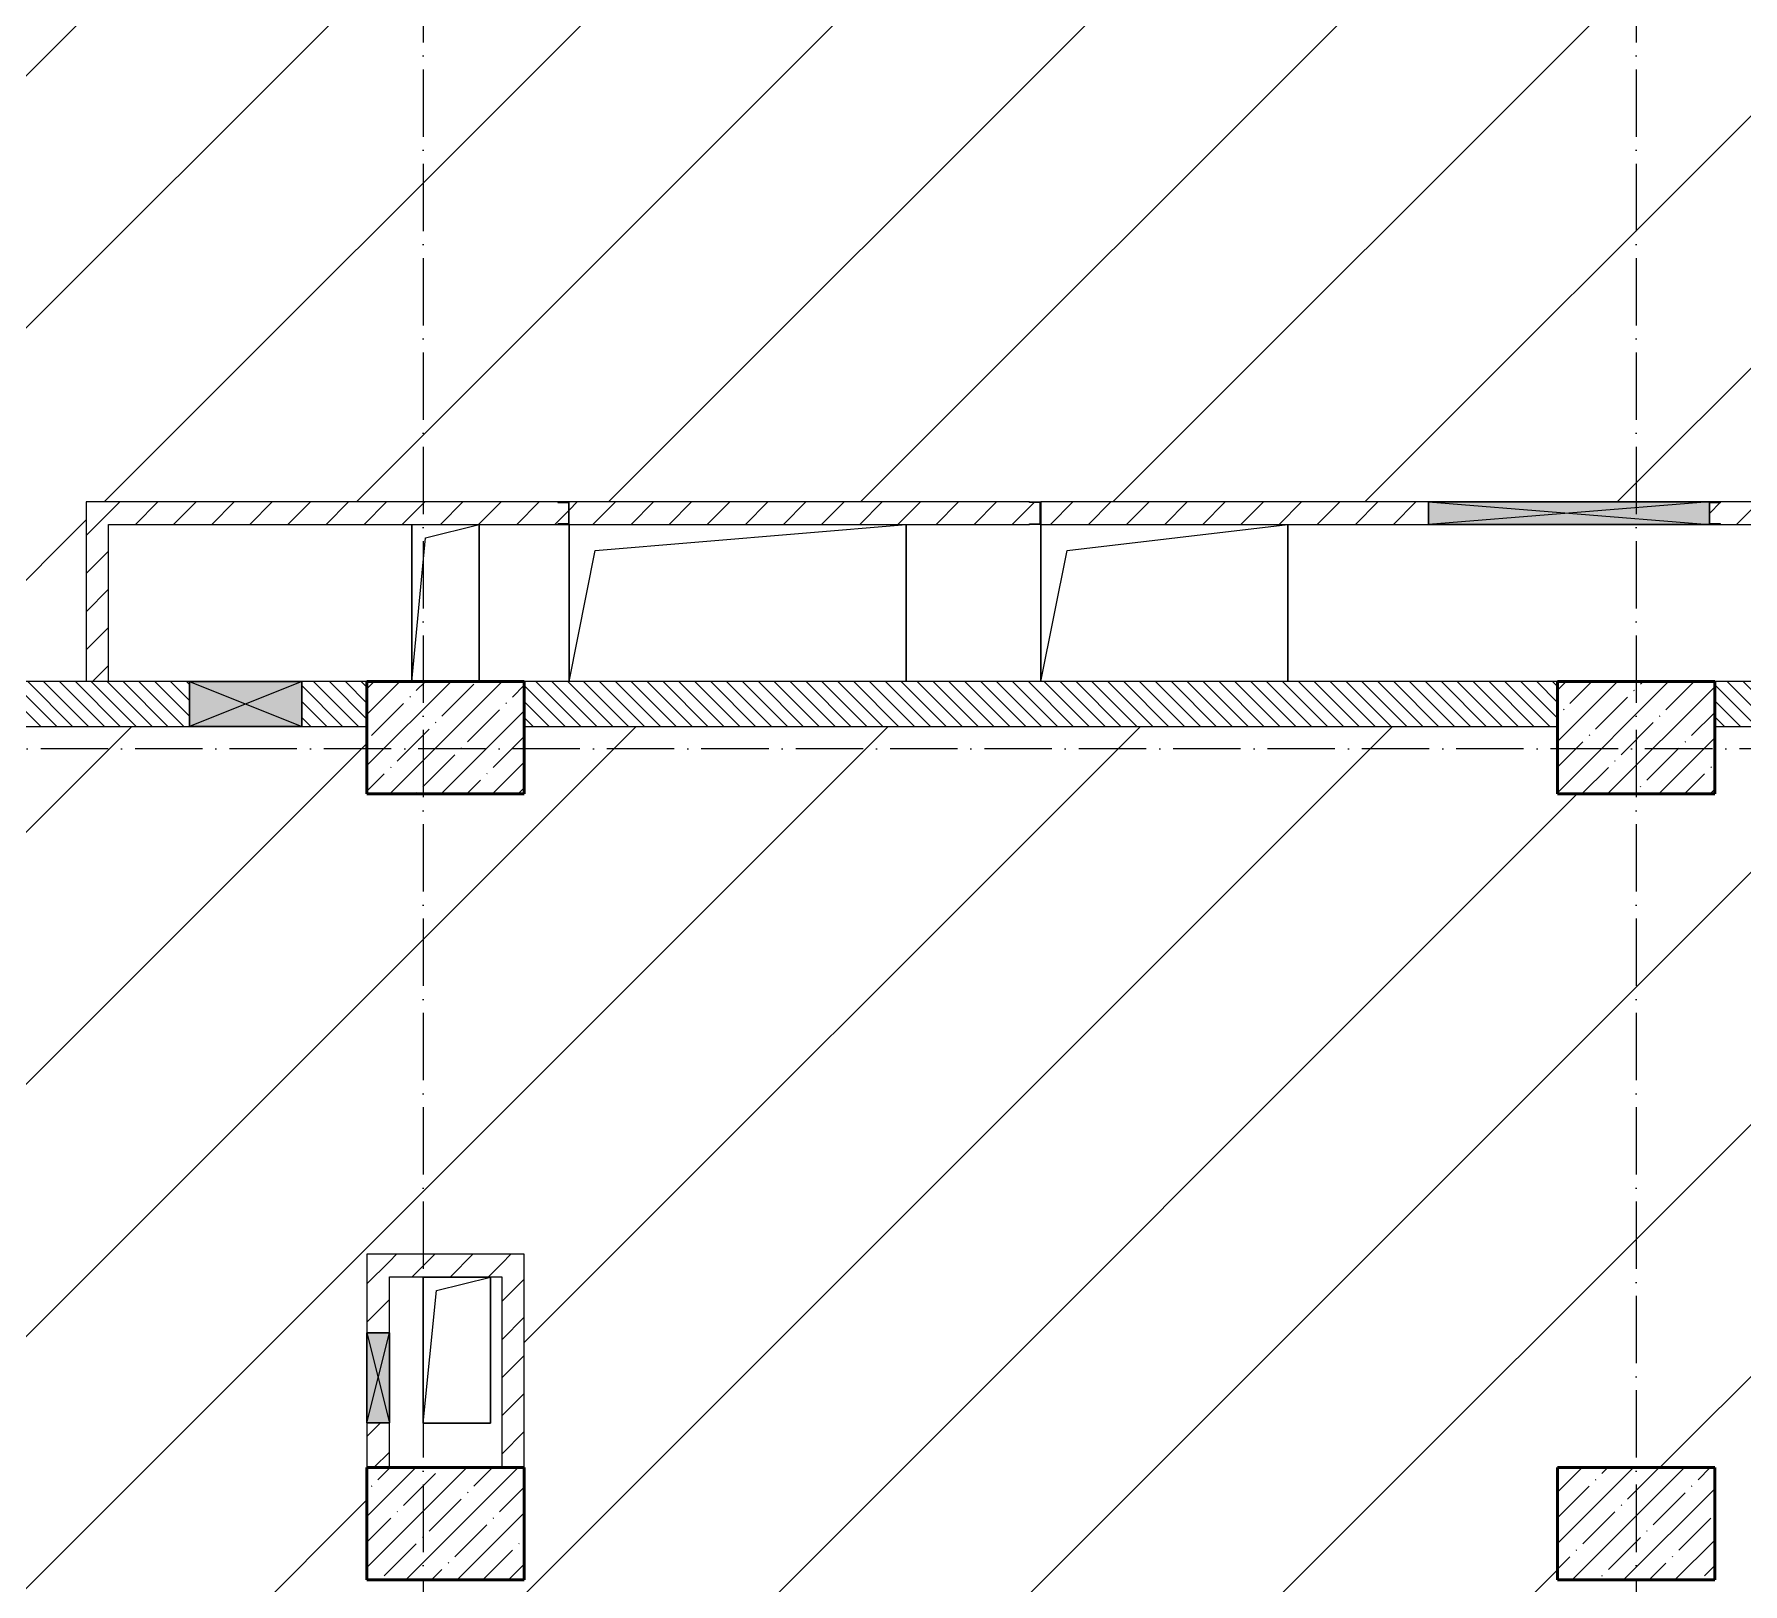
# Model space of a CAD drawing. Header units: millimetres. Extents: x -17017 to 628417, y -109036 to 199237.
# Drawn here: x 599529 to 607135, y -31152 to -24252 of the extents above; entities that cross this region are included whole.
import ezdxf

# ---------------------------------------------------------------- set-up
doc = ezdxf.new("R2010")
doc.units = ezdxf.units.MM
doc.linetypes.add('50_200_ШТРИХ_1Т_ш5_п1_п1_', pattern=[700, 500, -100, 0, -100])
for name, color, linetype, lineweight in [('A-DETL-GENF-OTLN', 7, 'Continuous', 9), ('A-FLOR-____-OTLN', 7, 'Continuous', 9), ('A-GENM-____-MCUT', 7, 'Continuous', 25), ('A-GENM-____-OTLN', 7, 'Continuous', 9), ('A-GENM-____-OTLN-1', 7, 'Continuous', 25), ('A-GLAZ-____-OTLN', 7, 'Continuous', 9), ('A-WALL-____-MCUT', 7, 'Continuous', 13), ('A-WALL-____-PATT-1', 7, 'Continuous', 9), ('A-WALL-FNSH-MCUT-1', 7, 'Continuous', 9), ('S-COLS-____-MCUT', 7, 'Continuous', 50), ('S-COLS-____-OTLN', 7, 'Continuous', 9), ('S-GRID-____-OTLN-1', 7, '50_200_ШТРИХ_1Т_ш5_п1_п1_', 9), ('стяжа', 7, 'Continuous', 30)]:
    doc.layers.add(name, color=color, linetype=linetype, lineweight=lineweight)
pattern_1 = [(135, (523510.01, -90515.614), (-35.35534, -35.35534), [])]
pattern_2 = [(45, (239739.3, -3652.16), (-561.266, 561.266), [])]
pattern_3 = [(45, (523510.01, -90515.61), (-84.85281, 84.85281), [])]

# ---------------------------------------------------------------- blocks, each defined once
blk = doc.blocks.new('BSC_Колонна _Прямоугольная - 500х700-V106-АР1_План отверстий 3 этажа в осях 1-64_Ю-ЯЯ')
at = {"layer": 'S-COLS-____-OTLN'}
h = blk.add_hatch(dxfattribs=at)
h.set_pattern_fill('FP_111', color=256, style=0, pattern_type=2)
h.set_pattern_definition([(315, (-63131.04, 77850), (114.04925, 114.04925), []), (315, (-63131.04, 77735.95), (114.04925, 114.04925), [201.613, -40.323, 3.353, -36.97])])
h.paths.add_polyline_path([(-250, 350), (-250, -350), (250, -350), (250, 350)], flags=0)
at = {"layer": 'S-COLS-____-MCUT'}
for p, q in [((250, 350), (-250, 350)), ((-250, 350), (-250, -350)), ((250, -350), (250, 350)), ((-250, -350), (250, -350))]:
    blk.add_line(p, q, dxfattribs=at)
blk = doc.blocks.new('BSC_Колонна _Прямоугольная - 500х700-V107-АР1_План отверстий 3 этажа в осях 1-64_Ю-ЯЯ')
at = {"layer": 'S-COLS-____-OTLN'}
h = blk.add_hatch(dxfattribs=at)
h.set_pattern_fill('FP_112', color=256, style=0, pattern_type=2)
h.set_pattern_definition([(315, (-63131.04, 83150), (114.04925, 114.04925), []), (315, (-63131.04, 83035.95), (114.04925, 114.04925), [201.613, -40.323, 3.353, -36.97])])
h.paths.add_polyline_path([(-250, 350), (-250, -350), (250, -350), (250, 350)], flags=0)
at = {"layer": 'S-COLS-____-MCUT'}
for p, q in [((250, 350), (-250, 350)), ((-250, 350), (-250, -350)), ((250, -350), (250, 350)), ((-250, -350), (250, -350))]:
    blk.add_line(p, q, dxfattribs=at)
blk = doc.blocks.new('BSC_Колонна _Прямоугольная - 500х700-V125-АР1_План отверстий 3 этажа в осях 1-64_Ю-ЯЯ')
at = {"layer": 'S-COLS-____-OTLN'}
h = blk.add_hatch(dxfattribs=at)
h.set_pattern_fill('FP_130', color=256, style=0, pattern_type=2)
h.set_pattern_definition([(315, (-59631.04, 77850), (114.04925, 114.04925), []), (315, (-59631.04, 77735.95), (114.04925, 114.04925), [201.613, -40.323, 3.353, -36.97])])
h.paths.add_polyline_path([(-250, 350), (-250, -350), (250, -350), (250, 350)], flags=0)
at = {"layer": 'S-COLS-____-MCUT'}
for p, q in [((250, 350), (-250, 350)), ((-250, 350), (-250, -350)), ((250, -350), (250, 350)), ((-250, -350), (250, -350))]:
    blk.add_line(p, q, dxfattribs=at)
blk = doc.blocks.new('BSC_Колонна _Прямоугольная - 500х700-V126-АР1_План отверстий 3 этажа в осях 1-64_Ю-ЯЯ')
at = {"layer": 'S-COLS-____-OTLN'}
h = blk.add_hatch(dxfattribs=at)
h.set_pattern_fill('FP_131', color=256, style=0, pattern_type=2)
h.set_pattern_definition([(315, (-59631.04, 83150), (114.04925, 114.04925), []), (315, (-59631.04, 83035.95), (114.04925, 114.04925), [201.613, -40.323, 3.353, -36.97])])
h.paths.add_polyline_path([(-250, 350), (-250, -350), (250, -350), (250, 350)], flags=0)
at = {"layer": 'S-COLS-____-MCUT'}
for p, q in [((250, 350), (-250, 350)), ((-250, 350), (-250, -350)), ((250, -350), (250, 350)), ((-250, -350), (250, -350))]:
    blk.add_line(p, q, dxfattribs=at)
blk = doc.blocks.new('154_Фахверк_СКБ_Швеллер - Тип_100_3960-28318856-АР1_План отверстий 3 этажа в осях 1-64_Ю-ЯЯ')
at = {"layer": 'A-GENM-____-MCUT'}
for p, q in [((175, 50), (125, 50)), ((125, 50), (125, -50)), ((128, 47), (175, 47)), ((128, -47), (128, 47)), ((175, 47), (175, 50)), ((125, -50), (175, -50)), ((175, -47), (128, -47)), ((175, -50), (175, -47))]:
    blk.add_line(p, q, dxfattribs=at)
blk = doc.blocks.new('154_Фахверк_СКБ_Швеллер - Тип_100_3960-28494444-АР1_План отверстий 3 этажа в осях 1-64_Ю-ЯЯ')
at = {"layer": 'A-GENM-____-MCUT'}
for p, q in [((125, 50), (175, 50)), ((125, -50), (125, 50)), ((128, 47), (128, -47)), ((175, 47), (128, 47)), ((175, 50), (175, 47)), ((175, -50), (125, -50)), ((128, -47), (175, -47)), ((175, -47), (175, -50))]:
    blk.add_line(p, q, dxfattribs=at)
blk = doc.blocks.new('AR_Отверстие прямоугольное _в плите_ - AR_Отверстие прямоугольное _в плите_-30459803-АР1_План отверстий 3 этажа в осях 1-64_Ю-ЯЯ')
at = {"layer": 'A-GENM-____-OTLN'}
for p, q in [((-150, 350), (-150, -350)), ((-90, 290), (150, 350)), ((150, -350), (150, 350)), ((-150, -350), (-90, 290))]:
    blk.add_line(p, q, dxfattribs=at)
blk = doc.blocks.new('AR_Отверстие прямоугольное _в плите_ - AR_Отверстие прямоугольное _в плите_-30552792-АР1_План отверстий 3 этажа в осях 1-64_Ю-ЯЯ')
at = {"layer": 'A-GENM-____-OTLN'}
for p, q in [((150, 325), (-150, 325)), ((-150, 325), (-150, -325)), ((-90, 265), (150, 325)), ((150, -325), (150, 325)), ((-150, -325), (-90, 265)), ((-150, -325), (150, -325))]:
    blk.add_line(p, q, dxfattribs=at)
blk = doc.blocks.new('AR_Отверстие прямоугольное _в плите_ - AR_Отверстие прямоугольное _в плите_-V205-АР1_План отверстий 3 этажа в осях 1-64_Ю-ЯЯ')
at = {"layer": 'A-GENM-____-OTLN'}
for p, q in [((-750, 350), (-750, -350)), ((-633.3, 233.3), (750, 350)), ((750, -350), (750, 350)), ((-750, -350), (-633.3, 233.3))]:
    blk.add_line(p, q, dxfattribs=at)
blk = doc.blocks.new('AR_Отверстие прямоугольное _в плите_ - AR_Отверстие прямоугольное _в плите_-30552744-АР1_План отверстий 3 этажа в осях 1-64_Ю-ЯЯ')
at = {"layer": 'A-GENM-____-OTLN'}
for p, q in [((-550, 350), (-550, -350)), ((-433.3, 233.3), (550, 350)), ((550, -350), (550, 350)), ((-550, -350), (-433.3, 233.3))]:
    blk.add_line(p, q, dxfattribs=at)
blk = doc.blocks.new('AR_Отверстие прямоугольное _в стене__БезПР - AR_Отверстие прямоугольное _в стене__БезПР-36427908-АР1_План отверстий 3 этажа в осях 1-64_Ю-ЯЯ')
at = {"layer": 'A-GLAZ-____-OTLN'}
blk.add_hatch(color=256, dxfattribs=at).paths.add_polyline_path([(250, -100), (250, 100), (-250, 100), (-250, -100)], flags=0)
at = {"layer": 'A-DETL-GENF-OTLN'}
for p, q in [((-250, -100), (-250, 100)), ((-250, 100), (250, 100)), ((250, 100), (-250, -100)), ((-250, 100), (250, -100)), ((250, 100), (-250, 100)), ((-250, 100), (-250, -100)), ((250, 100), (250, -100)), ((250, -100), (250, 100)), ((250, -100), (-250, -100)), ((-250, -100), (250, -100))]:
    blk.add_line(p, q, dxfattribs=at)
at = {"layer": 'A-GLAZ-____-OTLN'}
blk.add_line((250, 100), (-250, 100), dxfattribs=at)
blk = doc.blocks.new('AR_Отверстие прямоугольное _в стене__БезПР - AR_Отверстие прямоугольное _в стене__БезПР-36428025-АР1_План отверстий 3 этажа в осях 1-64_Ю-ЯЯ')
at = {"layer": 'A-GLAZ-____-OTLN'}
blk.add_hatch(color=256, dxfattribs=at).paths.add_polyline_path([(-200, -50), (200, -50), (200, 50), (-200, 50)], flags=0)
at = {"layer": 'A-DETL-GENF-OTLN'}
for p, q in [((-200, -50), (-200, 50)), ((-200, 50), (200, 50)), ((200, 50), (-200, -50)), ((-200, 50), (200, -50)), ((200, 50), (-200, 50)), ((-200, 50), (-200, -50)), ((200, 50), (200, -50)), ((200, -50), (200, 50)), ((200, -50), (-200, -50)), ((-200, -50), (200, -50))]:
    blk.add_line(p, q, dxfattribs=at)
at = {"layer": 'A-GLAZ-____-OTLN'}
blk.add_line((200, 50), (-200, 50), dxfattribs=at)
blk = doc.blocks.new('AR_Отверстие прямоугольное _в стене_ - AR_Отверстие прямоугольное _в стене__ОВ-36940364-АР1_План отверстий 3 этажа в осях 1-64_Ю-ЯЯ')
at = {"layer": 'A-GLAZ-____-OTLN'}
blk.add_hatch(color=256, dxfattribs=at).paths.add_polyline_path([(625, -50), (625, 50), (-625, 50), (-625, -50)], flags=0)
at = {"layer": 'A-DETL-GENF-OTLN'}
for p, q in [((-625, -50), (-625, 50)), ((-625, 50), (625, 50)), ((625, 50), (-625, -50)), ((-625, 50), (625, -50)), ((625, 50), (-625, 50)), ((-625, 50), (-625, -50)), ((625, -50), (-625, -50)), ((-625, -50), (625, -50))]:
    blk.add_line(p, q, dxfattribs=at)
blk = doc.blocks.new('3эт')
at = {"layer": 'S-GRID-____-OTLN-1', "color": 251, "ltscale": 0.6, "true_color": 0x636466}
for p, q in [((361520.7, 4029.4), (361520.7, -46882.4)), ((366920.7, 4029.4), (366920.7, -46882.4)), ((387845.1, -23782.4), (279101.9, -23782.4))]:
    blk.add_line(p, q, dxfattribs=at)

msp = doc.modelspace()

# ---------------------------------------------------------------- hatches: boundary and pattern name
at = {"layer": 'A-WALL-____-PATT-1'}
h = msp.add_hatch(dxfattribs=at)
h.set_pattern_fill('FP_7', color=256, style=0, pattern_type=2)
h.set_pattern_definition(pattern_3)
h.paths.add_polyline_path([(599760, -27134.6), (599860, -27134.6), (599860, -26334.6), (599760, -26334.6), (599760, -26834.2)], flags=0)
h = msp.add_hatch(dxfattribs=at)
h.set_pattern_fill('FP_7', color=256, style=0, pattern_type=2)
h.set_pattern_definition(pattern_3)
h.paths.add_polyline_path([(609180, -26434.6), (609180, -26334.6), (607035, -26334.6), (607035, -26337.6), (606988, -26337.6), (606988, -26431.6), (607035, -26431.6), (607035, -26434.6), (608334.3, -26434.6)], flags=0)
h.paths.add_polyline_path([(603960, -26434.6), (603960, -26431.6), (604007, -26431.6), (604007, -26337.6), (603960, -26337.6), (603960, -26334.6), (601910, -26334.6), (601910, -26434.6), (603031.9, -26434.6)], flags=0)
h.paths.add_polyline_path([(604010, -26434.6), (605735, -26434.6), (605735, -26334.6), (604010, -26334.6), (604010, -26431.6)], flags=0)
h.paths.add_polyline_path([(599860, -26434.6), (601860, -26434.6), (601860, -26431.6), (601907, -26431.6), (601907, -26337.6), (601860, -26337.6), (601860, -26334.6), (599860, -26334.6)], flags=0)
h = msp.add_hatch(dxfattribs=at)
h.set_pattern_fill('FP_9', color=256, style=0, pattern_type=2)
h.set_pattern_definition(pattern_1)
h.paths.add_polyline_path([(601010, -27334.6), (601010, -27134.6), (600720, -27134.6), (600720, -27334.6)], flags=0)
h.paths.add_polyline_path([(600220, -27334.6), (600220, -27134.6), (598260, -27134.6), (598260, -27334.6)], flags=0)
h = msp.add_hatch(dxfattribs=at)
h.set_pattern_fill('FP_9', color=256, style=0, pattern_type=2)
h.set_pattern_definition(pattern_1)
h.paths.add_polyline_path([(606310, -27334.6), (606310, -27134.6), (601710, -27134.6), (601710, -27334.6), (604799.3, -27334.6)], flags=0)
h = msp.add_hatch(dxfattribs=at)
h.set_pattern_fill('FP_9', color=256, style=0, pattern_type=2)
h.set_pattern_definition(pattern_1)
h.paths.add_polyline_path([(609280, -27334.6), (609280, -27134.6), (607010, -27134.6), (607010, -27334.6), (608334.3, -27334.6)], flags=0)
h = msp.add_hatch(dxfattribs=at)
h.set_pattern_fill('FP_7', color=256, style=0, pattern_type=2)
h.set_pattern_definition(pattern_3)
h.paths.add_polyline_path([(601110, -30634.6), (601110, -30434.6), (601010, -30434.6), (601010, -30634.6)], flags=0)
h.paths.add_polyline_path([(601010, -30034.6), (601110, -30034.6), (601110, -29684.6), (601010, -29684.6)], flags=0)
h = msp.add_hatch(dxfattribs=at)
h.set_pattern_fill('FP_7', color=256, style=0, pattern_type=2)
h.set_pattern_definition(pattern_3)
h.paths.add_polyline_path([(601110, -29784.6), (601610, -29784.6), (601610, -29684.6), (601110, -29684.6)], flags=0)
h = msp.add_hatch(dxfattribs=at)
h.set_pattern_fill('FP_7', color=256, style=0, pattern_type=2)
h.set_pattern_definition(pattern_3)
h.paths.add_polyline_path([(601610, -30634.6), (601710, -30634.6), (601710, -29684.6), (601610, -29684.6), (601610, -30063.2)], flags=0)
at = {"layer": 'стяжа'}
h = msp.add_hatch(dxfattribs=at)
h.set_pattern_fill('ANSI31', color=5, scale=250)
h.set_pattern_definition(pattern_2)
h.paths.add_polyline_path([(614960, -17284.6), (616760, -17284.6), (616760, -16784.6), (617460, -16784.6), (617460, -11434.6), (616760, -11434.6), (616760, -10934.6), (617460, -10934.6), (617460, -9684.6), (615960, -9684.6), (615760, -9684.6), (615760, -9584.6), (615760, -8284.6), (615760, -8084.6), (615760, -7359.6), (615754, -7359.6), (615754, -7284.6), (615754, -7278.6), (615754, -7209.6), (615760, -5684.6), (615754, -5684.6), (615754, -5609.6), (615760, -5084.6), (615335, -5084.6), (615335, -5090.6), (615260, -5090.6), (615260, -5084.6), (612760, -5084.6), (612760, -5334.6), (612260, -5334.6), (612260, -5084.6), (610460, -5084.6), (610460, -5090.6), (610385, -5090.6), (610009.9, -5088.3), (610009.9, -5184.9), (609809.9, -5184.9), (609809.9, -5084.6), (609410, -5084.6), (609410, -5090.6), (609335, -5090.6), (607535, -5084.6), (607535, -5090.6), (607460, -5090.6), (607110, -5086.8), (607110, -5184.6), (606910, -5184.6), (606910, -5334.6), (606910, -5659.6), (606916, -5659.6), (606916, -5734.6), (606910.3, -7359.6), (606916, -7359.6), (606916, -7428.6), (606916, -7434.6), (606916, -7509.6), (606911.8, -8084.6), (607510, -8084.6), (607510, -8784.6), (607510, -11434.6), (607510, -12134.6), (607010, -12134.6), (607010, -12334.6), (607010, -12834.6), (607010, -14684.6), (607010, -14834.6), (607510, -14834.6), (607510, -15534.6), (606310, -15534.6), (606310, -15184.6), (601710, -15184.6), (601210, -15184.6), (601210, -15714.6), (601210, -15964.6), (601210, -18084.6), (601760, -18084.6), (601960, -18084.6), (602460, -18084.6), (602460, -18234.6), (602460, -19234.6), (602460, -19484.6), (601960, -19484.6), (601960, -20634.6), (601960, -22534.6), (602460, -22534.6), (602460, -23934.6), (601710, -23934.6), (601010, -23934.6), (601010, -23434.6), (601010, -23334.6), (601010, -23134.6), (601010, -20634.6), (601010, -20134.6), (601010, -18184.6), (601010, -18084.6), (601010, -15964.6), (601010, -15714.6), (601010, -15184.6), (601010, -14684.6), (601010, -13884.6), (601710, -13884.6), (601710, -13984.6), (601710, -14484.6), (601710, -14684.6), (601710, -14984.6), (606310, -14984.6), (606310, -14684.6), (606310, -12834.6), (606310, -12334.6), (606310, -10634.6), (606810, -10634.6), (606810, -8834.6), (606310, -8834.6), (606310, -8334.6), (606710, -8334.6), (606710, -7509.6), (606704, -7509.6), (606704, -7434.6), (606704, -7428.6), (606704, -7359.6), (606710, -5734.6), (606704, -5734.6), (606704, -5659.6), (606710, -5334.6), (606410, -5334.6), (606410, -5084.6), (604610, -5084.6), (604610, -5090.6), (604535, -5090.6), (603635, -5084.6), (603635, -5090.6), (603560, -5090.6), (603560, -5084.6), (601760, -5084.6), (601760, -5090.6), (601710, -5090.6), (601710, -5184.6), (601510, -5184.6), (601510, -5334.6), (601010, -5334.6), (601010, -5184.6), (600810, -5184.6), (600810, -5084.6), (600635, -5084.6), (600635, -5090.6), (600560, -5090.6), (600560, -5084.6), (598760, -5084.6), (598760, -5334.6), (598460, -5334.6), (598460, -6684.6), (599260, -6684.6), (599260, -8234.6), (598960, -8234.6), (598960, -9704.6), (598960, -9904.6), (598960, -10134.6), (598960, -10734.6), (598960, -10934.6), (598960, -11534.6), (598960, -11584.6), (598960, -11684.6), (598460, -11684.6), (598460, -14684.6), (598760, -14684.6), (599210, -14684.6), (599210, -16584.6), (598460, -16584.6), (598460, -20134.6), (598760, -20134.6), (598760, -20634.6), (598460, -20634.6), (598460, -22834.6), (598760, -22834.6), (598760, -23334.6), (598520, -23334.6), (598520, -23874.6), (598520, -23934.6), (598215.7, -23934.6), (598210.1, -26094.6), (598260, -26094.6), (598260, -26034.6), (598520, -26034.6), (598520, -27134.6), (599760, -27134.6), (599760, -26334.6), (601860, -26334.6), (601910, -26334.6), (603960, -26334.6), (604010, -26334.6), (605735, -26334.6), (606985, -26334.6), (607035, -26334.6), (609280, -26334.6), (609280, -27134.6), (609280, -27334.6), (609280, -29884.6), (609280, -29934.6), (609280, -32534.6), (609280, -32584.6), (609280, -35134.6), (609360, -35134.6), (609360, -35134.6), (611658.6, -35134.6), (612258.6, -35134.6), (612258.6, -35334.6), (612260, -35334.6), (612760, -35334.6), (612760, -35134.6), (616760, -35134.6), (616760, -34834.6), (617460, -34834.6), (617460, -29384.6), (616760, -29384.6), (616760, -28884.6), (617460, -28884.6), (617460, -26384.6), (616760, -26384.6), (616760, -25884.6), (614960, -25884.6)])
h.paths.add_polyline_path([(607010, -23434.6), (607010, -23934.6), (606310, -23934.6), (606310, -23434.6)], flags=16)
h.paths.add_polyline_path([(607110, -20634.6), (607010, -20634.6), (606310, -20634.6), (605410, -20634.6), (605410, -19334.6), (607110, -19334.6)], flags=16)
h.paths.add_polyline_path([(607010, -20134.6), (606310, -20134.6), (606310, -20534.6), (605510, -20534.6), (605510, -19434.6), (607010, -19434.6)], flags=0)
h.paths.add_polyline_path([(605610, -20134.6), (605610, -19484.6), (607010, -19484.6), (605718.3, -19592.9)], flags=0)
h.paths.add_polyline_path([(611160, -20634.6), (611160, -19334.6), (612860, -19334.6), (612860, -20634.6), (612760, -20634.6), (612060, -20634.6)], flags=16)
h.paths.add_polyline_path([(611960, -22934.6), (612760, -22934.6), (612760, -23434.6), (612760, -23934.6), (612060, -23934.6), (611960, -23934.6)], flags=16)
h.paths.add_polyline_path([(611260, -20534.6), (612060, -20534.6), (612060, -20134.9), (611260, -20134.9)], flags=0)
h.paths.add_polyline_path([(612060, -23034.6), (612660, -23034.6), (612660, -23434.6), (612060, -23434.6)], flags=0)
h.paths.add_polyline_path([(612760, -19434.9), (612760, -19434.6), (611260, -19434.6), (611260, -19434.9)], flags=0)
h.paths.add_polyline_path([(612060, -27134.6), (612760, -27134.6), (612760, -27634.6), (612060, -27634.6)], flags=16)
h.paths.add_polyline_path([(612060, -16434.6), (612060, -16249.6), (612060, -16099.6), (612060, -15184.6), (612060, -14684.6), (612760, -14684.6), (612760, -15184.6), (612760, -16099.6), (612760, -16249.6), (612760, -16434.6)], flags=16)
h.paths.add_polyline_path([(612160, -16334.6), (612160, -16249.6), (612060, -16249.6), (612060, -16099.6), (612160, -16099.6), (612160, -16034.6), (612660, -16034.6), (612660, -16099.6), (612760, -16099.6), (612760, -16249.6), (612660, -16249.6), (612660, -16334.6)], flags=0)
h.paths.add_polyline_path([(612660, -16134.6), (612160, -16134.6), (612160, -16249.6), (612060, -16249.6), (612110, -16174.6), (612060, -16099.6), (612160, -16099.6), (612160, -16134.6), (612660, -16134.6), (612660, -16099.6), (612760, -16099.6), (612710, -16174.6), (612760, -16249.6), (612660, -16249.6)], flags=0)
h.paths.add_polyline_path([(612260, -15284.6), (612160, -15934.6), (612160, -15934.6), (612660, -15934.6), (612660, -15184.6)], flags=0)
h.paths.add_polyline_path([(612060, -30634.6), (612760, -30634.6), (612760, -31134.6), (612060, -31134.6)], flags=16)
h.paths.add_polyline_path([(612060, -12834.6), (612060, -12334.6), (612060, -11984.6), (612760, -11984.6), (612760, -12084.6), (612760, -12334.6), (612760, -12834.6)], flags=16)
h.paths.add_polyline_path([(612160, -12334.6), (612160, -12084.6), (612660, -12084.6), (612760, -12084.6), (612760, -12334.6), (612660, -12334.6)], flags=0)
h.paths.add_polyline_path([(612660, -12084.6), (612760, -12084.6), (612710, -12209.6), (612760, -12334.6), (612660, -12334.6)], flags=0)
h.paths.add_polyline_path([(601710, -12834.6), (601010, -12834.6), (601010, -12334.6), (601010, -11934.6), (601710, -11934.6), (601710, -12334.6)], flags=16)
h.paths.add_polyline_path([(601110, -12334.6), (601110, -12034.6), (601612, -12034.6), (601610, -12034.9), (601610, -12334.6)], flags=0)
h.paths.add_polyline_path([(612060, -8834.6), (612060, -8334.6), (612060, -7884.6), (612760, -7884.6), (612760, -8334.6), (612760, -8834.6)], flags=16)
h.paths.add_polyline_path([(612160, -8334.6), (612160, -7984.6), (612660, -7984.6), (612660, -8334.6)], flags=0)
h.paths.add_polyline_path([(601710, -8834.6), (601010, -8834.6), (601010, -8334.6), (601710, -8334.6)], flags=16)
h = msp.add_hatch(dxfattribs=at)
h.set_pattern_fill('ANSI31', color=5, scale=250)
h.set_pattern_definition(pattern_2)
h.paths.add_polyline_path([(609180, -29934.6), (609180, -29884.6), (609180, -27334.6), (607010, -27334.6), (607010, -27634.6), (606310, -27634.6), (606310, -27334.6), (601710, -27334.6), (601710, -27634.6), (601010, -27634.6), (601010, -27334.6), (600720, -27334.6), (600220, -27334.6), (598510, -27334.6), (598510, -35134.6), (601010, -35134.6), (601010, -34834.6), (601510, -34834.6), (601510, -35134.6), (603960, -35134.6), (603960, -33909.6), (603960, -32609.6), (603960, -32334.6), (604860, -32334.6), (607010, -32334.6), (607010, -32584.6), (607010, -34834.6), (607010, -35134.6), (607135, -35134.6), (607135, -35128.6), (607210, -35128.6), (607210, -35134.6), (608910, -35134.6), (609180, -35134.6), (609180, -32584.6), (609180, -32534.6)])
h.paths.add_polyline_path([(601710, -31134.6), (601010, -31134.6), (601010, -30634.6), (601010, -30434.6), (601010, -30034.6), (601010, -29684.6), (601710, -29684.6), (601710, -30634.6)], flags=16)
h.paths.add_polyline_path([(601110, -30634.6), (601110, -30434.6), (601010, -30434.6), (601010, -30034.6), (601110, -30034.6), (601110, -29784.6), (601610, -29784.6), (601610, -30634.6)], flags=0)
h.paths.add_polyline_path([(601560, -30435.9), (601260, -30435.9), (601260, -29785.9), (601560, -29785.9)], flags=0)
h.paths.add_polyline_path([(601110, -30434.6), (601060, -30234.6), (601110, -30034.6)], flags=0)
h.paths.add_polyline_path([(606310, -31134.6), (606310, -30634.6), (607010, -30634.6), (607010, -31134.6)], flags=16)

# ---------------------------------------------------------------- linework, layer by layer
at = {"layer": 'A-FLOR-____-OTLN'}
for p, q in [((601210, -27134.6), (601210, -26434.6)), ((601510, -26434.6), (601510, -27134.6)), ((601910, -27134.6), (601910, -26434.6)), ((603410, -26434.6), (603410, -27134.6)), ((604010, -27134.6), (604010, -26434.6)), ((605110, -26434.6), (605110, -27134.6)), ((601260, -29785.9), (601560, -29785.9)), ((601260, -30435.9), (601260, -29785.9)), ((601560, -29785.9), (601560, -30435.9)), ((601560, -30435.9), (601260, -30435.9))]:
    msp.add_line(p, q, dxfattribs=at)
at = {"layer": 'A-WALL-____-MCUT'}
for p, q in [((600220, -27134.6), (598460, -27134.6)), ((601010, -27134.6), (600720, -27134.6)), ((606310, -27134.6), (601710, -27134.6)), ((609280, -27134.6), (607010, -27134.6)), ((598260, -27334.6), (600220, -27334.6)), ((600720, -27334.6), (601010, -27334.6)), ((601710, -27334.6), (606310, -27334.6)), ((607010, -27334.6), (609280, -27334.6))]:
    msp.add_line(p, q, dxfattribs=at)
at = {"layer": 'A-WALL-FNSH-MCUT-1'}
for p, q in [((601860, -26334.6), (599760, -26334.6)), ((599760, -26334.6), (599760, -27134.6)), ((603960, -26334.6), (601910, -26334.6)), ((605735, -26334.6), (604010, -26334.6)), ((609280, -26334.6), (607035, -26334.6)), ((599860, -26434.6), (601860, -26434.6)), ((599860, -27134.6), (599860, -26434.6)), ((601910, -26434.6), (603960, -26434.6)), ((604010, -26434.6), (605735, -26434.6)), ((607035, -26434.6), (609180, -26434.6)), ((601010, -29684.6), (601010, -30034.6)), ((601710, -29684.6), (601010, -29684.6)), ((601710, -30634.6), (601710, -29684.6)), ((601110, -30034.6), (601110, -29784.6)), ((601110, -29784.6), (601610, -29784.6)), ((601610, -29784.6), (601610, -30634.6)), ((601010, -30434.6), (601010, -30634.6)), ((601110, -30634.6), (601110, -30434.6))]:
    msp.add_line(p, q, dxfattribs=at)

# ---------------------------------------------------------------- block references
at = {"layer": 'A-GENM-____-OTLN'}
for name, p in [('AR_Отверстие прямоугольное _в плите_ - AR_Отверстие прямоугольное _в плите_-30459803-АР1_План отверстий 3 этажа в осях 1-64_Ю-ЯЯ', (601360, -26784.6)), ('AR_Отверстие прямоугольное _в плите_ - AR_Отверстие прямоугольное _в плите_-V205-АР1_План отверстий 3 этажа в осях 1-64_Ю-ЯЯ', (602660, -26784.6)), ('AR_Отверстие прямоугольное _в плите_ - AR_Отверстие прямоугольное _в плите_-30552744-АР1_План отверстий 3 этажа в осях 1-64_Ю-ЯЯ', (604560, -26784.6)), ('AR_Отверстие прямоугольное _в плите_ - AR_Отверстие прямоугольное _в плите_-30552792-АР1_План отверстий 3 этажа в осях 1-64_Ю-ЯЯ', (601410, -30110.9))]:
    msp.add_blockref(name, p, dxfattribs=at)
at = {"layer": 'A-GENM-____-OTLN-1', "rotation": 180}
for name, p in [('154_Фахверк_СКБ_Швеллер - Тип_100_3960-28318856-АР1_План отверстий 3 этажа в осях 1-64_Ю-ЯЯ', (602035, -26384.6)), ('154_Фахверк_СКБ_Швеллер - Тип_100_3960-28494444-АР1_План отверстий 3 этажа в осях 1-64_Ю-ЯЯ', (604135, -26384.6))]:
    msp.add_blockref(name, p, dxfattribs=at)
at = {"layer": 'A-GENM-____-OTLN-1'}
msp.add_blockref('154_Фахверк_СКБ_Швеллер - Тип_100_3960-28318856-АР1_План отверстий 3 этажа в осях 1-64_Ю-ЯЯ', (606860, -26384.6), dxfattribs=at)
at = {"layer": 'A-GLAZ-____-OTLN'}
for name, p in [('AR_Отверстие прямоугольное _в стене_ - AR_Отверстие прямоугольное _в стене__ОВ-36940364-АР1_План отверстий 3 этажа в осях 1-64_Ю-ЯЯ', (606360, -26384.6)), ('AR_Отверстие прямоугольное _в стене__БезПР - AR_Отверстие прямоугольное _в стене__БезПР-36427908-АР1_План отверстий 3 этажа в осях 1-64_Ю-ЯЯ', (600470, -27234.6))]:
    msp.add_blockref(name, p, dxfattribs=at)
at = {"layer": 'A-GLAZ-____-OTLN', "rotation": 89.9999999999851}
msp.add_blockref('AR_Отверстие прямоугольное _в стене__БезПР - AR_Отверстие прямоугольное _в стене__БезПР-36428025-АР1_План отверстий 3 этажа в осях 1-64_Ю-ЯЯ', (601060, -30234.6), dxfattribs=at)
at = {"layer": 'S-COLS-____-OTLN', "rotation": 89.9999999999999}
for name, p in [('BSC_Колонна _Прямоугольная - 500х700-V106-АР1_План отверстий 3 этажа в осях 1-64_Ю-ЯЯ', (601360, -27384.6)), ('BSC_Колонна _Прямоугольная - 500х700-V107-АР1_План отверстий 3 этажа в осях 1-64_Ю-ЯЯ', (606660, -27384.6)), ('BSC_Колонна _Прямоугольная - 500х700-V125-АР1_План отверстий 3 этажа в осях 1-64_Ю-ЯЯ', (601360, -30884.6)), ('BSC_Колонна _Прямоугольная - 500х700-V126-АР1_План отверстий 3 этажа в осях 1-64_Ю-ЯЯ', (606660, -30884.6))]:
    msp.add_blockref(name, p, dxfattribs=at)
at = {"layer": 'стяжа'}
msp.add_blockref('3эт', (239739.3, -3652.2), dxfattribs=at)

doc.saveas('drawing.dxf')
